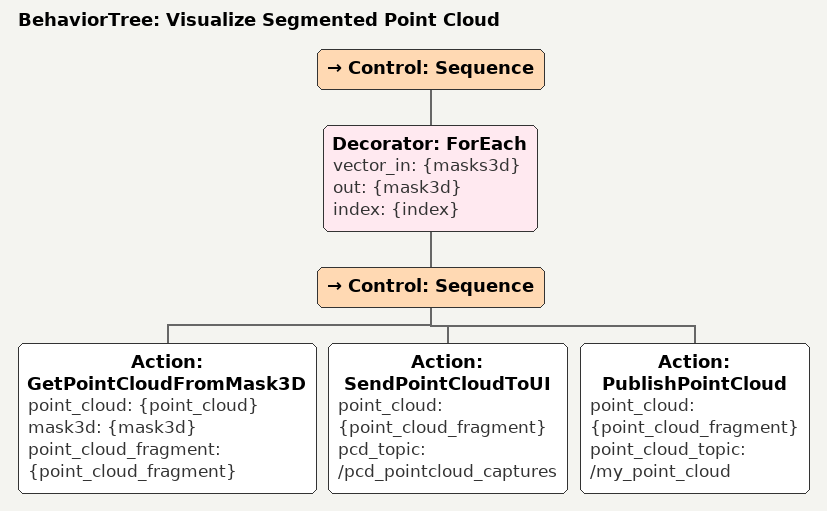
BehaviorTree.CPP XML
<?xml version='1.0' encoding='utf-8'?>
<root BTCPP_format="4" main_tree_to_execute="Visualize Segmented Point Cloud">
  <BehaviorTree ID="Visualize Segmented Point Cloud" _description="Publish segmented point cloud to the UI." masks3d="/wrist_camera/camera_info" point_cloud="/wrist_camera/camera_info">
    <Control ID="Sequence">
      <Decorator ID="ForEach" vector_in="{masks3d}" out="{mask3d}" index="{index}">
        <Control ID="Sequence">
          <Action ID="GetPointCloudFromMask3D" point_cloud="{point_cloud}" mask3d="{mask3d}" point_cloud_fragment="{point_cloud_fragment}"/>
          <Action ID="SendPointCloudToUI" point_cloud="{point_cloud_fragment}" pcd_topic="/pcd_pointcloud_captures"/>
          <Action ID="PublishPointCloud" point_cloud="{point_cloud_fragment}" point_cloud_topic="/my_point_cloud"/>
        </Control>
      </Decorator>
    </Control>
  </BehaviorTree>
</root>
